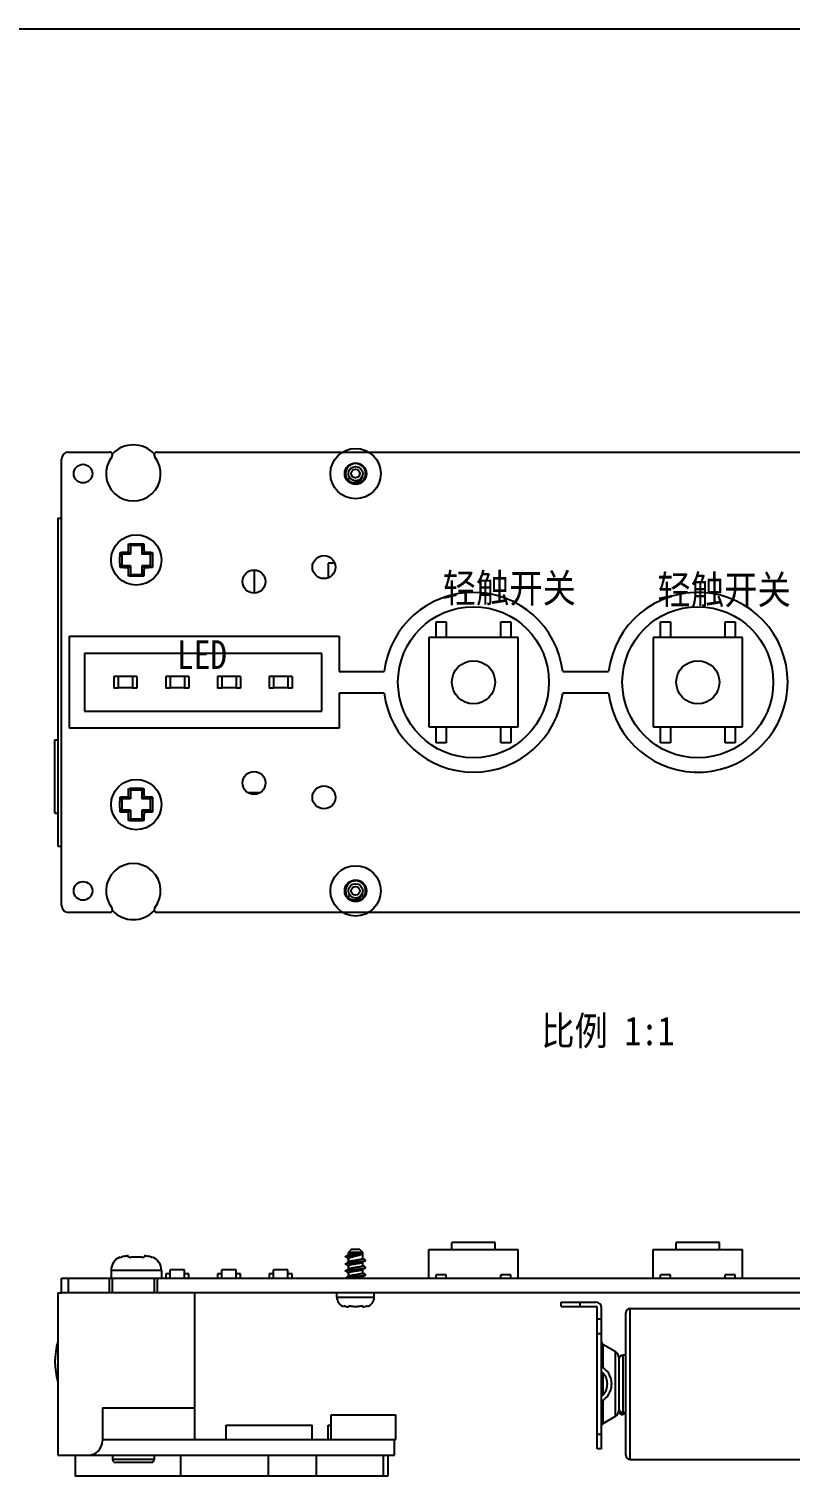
# Model space of a CAD drawing. Extents: x 0 to 297, y 0 to 210.
# Drawn here: x 75.1 to 128, y 109.4 to 210 of the extents above; entities that cross this region are included whole.
import ezdxf

# ---------------------------------------------------------------- set-up
doc = ezdxf.new("R2010")
doc.units = 0
doc.header["$LTSCALE"] = 16.335
doc.linetypes.add('HIDDEN', pattern=[0.2, 0.1, -0.1])
doc.layers.get('0').update_dxf_attribs({"linetype": 'CONTINUOUS'})
for name, color, linetype in [('02___PRT_ALL_AXES', 7, 'CONTINUOUS'), ('06___PRT_ALL_SURFS', 7, 'CONTINUOUS'), ('COOL', 153, 'HIDDEN')]:
    doc.layers.add(name, color=color, linetype=linetype)
doc.styles.get("Standard").update_dxf_attribs({"font": 'txt', "width": 0.85})

msp = doc.modelspace()

# ---------------------------------------------------------------- linework, layer by layer
at = {"color": 7, "linetype": 'CONTINUOUS'}
for p, q in [((0, 210), (297, 210)), ((77.37, 149.09), (77.37, 180.09)), ((77.87, 180.59), (80.72, 180.59)), ((84.02, 180.59), (154.22, 180.59)), ((97.42, 178.8), (97.26, 178.68)), ((82.05, 174.21), (82.17, 174.09)), ((82.17, 174.09), (82.17, 173.49)), ((82.97, 174.09), (82.17, 174.09)), ((83.1, 174.21), (82.97, 174.09)), ((82.97, 174.09), (82.97, 173.49)), ((81.45, 173.61), (81.57, 173.49)), ((81.57, 173.49), (81.57, 172.69)), ((82.17, 173.49), (81.57, 173.49)), ((82.17, 173.49), (82.03, 173.63)), ((82.97, 173.49), (83.11, 173.63)), ((83.57, 173.49), (82.97, 173.49)), ((83.7, 173.61), (83.57, 173.49)), ((83.57, 172.69), (83.57, 173.49)), ((81.45, 172.57), (81.57, 172.69)), ((82.17, 172.69), (81.57, 172.69)), ((82.17, 172.69), (82.03, 172.55)), ((82.05, 171.97), (82.17, 172.09)), ((82.17, 172.69), (82.17, 172.09)), ((82.17, 172.09), (82.97, 172.09)), ((82.97, 172.69), (82.97, 172.09)), ((82.97, 172.69), (83.11, 172.55)), ((83.57, 172.69), (82.97, 172.69)), ((83.1, 171.97), (82.97, 172.09)), ((83.7, 172.57), (83.57, 172.69)), ((103.42, 167.69), (103.42, 168.79)), ((103.42, 168.79), (104.12, 168.79)), ((104.12, 168.79), (104.12, 167.69)), ((107.92, 167.69), (107.92, 168.79)), ((107.92, 168.79), (108.62, 168.79)), ((108.62, 168.79), (108.62, 167.69)), ((119.02, 168.79), (119.72, 168.79)), ((119.02, 167.69), (119.02, 168.79)), ((119.72, 168.79), (119.72, 167.69)), ((123.52, 168.79), (124.22, 168.79)), ((123.52, 167.69), (123.52, 168.79)), ((124.22, 168.79), (124.22, 167.69)), ((102.92, 167.69), (102.92, 161.49)), ((109.12, 167.69), (102.92, 167.69)), ((109.12, 161.49), (109.12, 167.69)), ((124.72, 167.69), (118.52, 167.69)), ((118.52, 167.69), (118.52, 161.49)), ((124.72, 161.49), (124.72, 167.69)), ((81.02, 164.99), (81.02, 164.19)), ((81.32, 164.99), (81.02, 164.99)), ((81.32, 164.99), (81.32, 164.19)), ((82.32, 164.98), (81.32, 164.98)), ((82.32, 164.99), (82.32, 164.19)), ((82.62, 164.99), (82.32, 164.99)), ((82.62, 164.99), (82.62, 164.19)), ((84.62, 164.99), (84.62, 164.19)), ((84.92, 164.99), (84.62, 164.99)), ((84.92, 164.99), (84.92, 164.19)), ((85.92, 164.98), (84.92, 164.98)), ((85.92, 164.99), (85.92, 164.19)), ((86.22, 164.99), (85.92, 164.99)), ((86.22, 164.99), (86.22, 164.19)), ((88.22, 164.99), (88.22, 164.19)), ((88.52, 164.99), (88.22, 164.99)), ((88.52, 164.99), (88.52, 164.19)), ((89.52, 164.98), (88.52, 164.98)), ((89.52, 164.99), (89.52, 164.19)), ((89.82, 164.99), (89.52, 164.99)), ((89.82, 164.99), (89.82, 164.19)), ((91.82, 164.99), (91.82, 164.19)), ((92.12, 164.99), (91.82, 164.99)), ((92.12, 164.99), (92.12, 164.19)), ((93.12, 164.98), (92.12, 164.98)), ((93.12, 164.99), (93.12, 164.19)), ((93.42, 164.99), (93.12, 164.99)), ((93.42, 164.99), (93.42, 164.19)), ((81.32, 164.19), (81.02, 164.19)), ((82.32, 164.2), (81.32, 164.2)), ((82.62, 164.19), (82.32, 164.19)), ((84.92, 164.19), (84.62, 164.19)), ((85.92, 164.2), (84.92, 164.2)), ((86.22, 164.19), (85.92, 164.19)), ((88.52, 164.19), (88.22, 164.19)), ((89.52, 164.2), (88.52, 164.2)), ((89.82, 164.19), (89.52, 164.19)), ((92.12, 164.19), (91.82, 164.19)), ((93.12, 164.2), (92.12, 164.2)), ((93.42, 164.19), (93.12, 164.19)), ((102.92, 161.49), (109.12, 161.49)), ((103.42, 160.39), (103.42, 161.49)), ((104.12, 161.49), (104.12, 160.39)), ((107.92, 160.39), (107.92, 161.49)), ((108.62, 161.49), (108.62, 160.39)), ((118.52, 161.49), (124.72, 161.49)), ((119.02, 160.39), (119.02, 161.49)), ((119.72, 161.49), (119.72, 160.39)), ((123.52, 160.39), (123.52, 161.49)), ((124.22, 161.49), (124.22, 160.39)), ((76.92, 160.59), (77.12, 160.59)), ((104.12, 160.39), (103.42, 160.39)), ((108.62, 160.39), (107.92, 160.39)), ((119.72, 160.39), (119.02, 160.39)), ((124.22, 160.39), (123.52, 160.39)), ((82.05, 157.21), (82.17, 157.09)), ((82.17, 157.09), (82.17, 156.49)), ((82.97, 157.09), (82.17, 157.09)), ((83.1, 157.21), (82.97, 157.09)), ((82.97, 157.09), (82.97, 156.49)), ((81.45, 156.61), (81.57, 156.49)), ((81.57, 156.49), (81.57, 155.69)), ((82.17, 156.49), (81.57, 156.49)), ((82.17, 156.49), (82.03, 156.63)), ((82.97, 156.49), (83.11, 156.63)), ((83.57, 156.49), (82.97, 156.49)), ((83.7, 156.61), (83.57, 156.49)), ((83.57, 155.69), (83.57, 156.49)), ((76.92, 155.49), (77.12, 155.49)), ((81.45, 155.57), (81.57, 155.69)), ((82.17, 155.69), (81.57, 155.69)), ((82.17, 155.69), (82.03, 155.55)), ((82.05, 154.97), (82.17, 155.09)), ((82.17, 155.69), (82.17, 155.09)), ((82.17, 155.09), (82.97, 155.09)), ((82.97, 155.69), (82.97, 155.09)), ((82.97, 155.69), (83.11, 155.55)), ((83.57, 155.69), (82.97, 155.69)), ((83.1, 154.97), (82.97, 155.09)), ((83.7, 155.57), (83.57, 155.69)), ((97.42, 149.8), (97.26, 149.68)), ((80.72, 148.59), (77.87, 148.59)), ((154.22, 148.59), (84.02, 148.59)), ((97.23, 124.73), (97.18, 124.7)), ((97.28, 124.76), (97.23, 124.73)), ((97.42, 124.83), (97.26, 124.71)), ((97.34, 124.8), (97.28, 124.76)), ((97.52, 125.16), (97.32, 124.96)), ((97.32, 124.96), (97.32, 124.79)), ((98.32, 124.96), (97.32, 124.96)), ((98.12, 125.16), (97.52, 125.16)), ((98.12, 125.16), (98.32, 124.96)), ((98.28, 124.87), (98.3, 124.88)), ((102.92, 123.16), (102.92, 125.16)), ((102.92, 125.16), (109.12, 125.16)), ((104.52, 125.16), (104.52, 125.66)), ((107.52, 125.66), (104.52, 125.66)), ((107.52, 125.16), (107.52, 125.66)), ((109.12, 123.16), (109.12, 125.16)), ((118.52, 123.16), (118.52, 125.16)), ((118.52, 125.16), (124.72, 125.16)), ((120.12, 125.16), (120.12, 125.66)), ((123.12, 125.66), (120.12, 125.66)), ((123.12, 125.16), (123.12, 125.66)), ((124.72, 123.16), (124.72, 125.16)), ((81.45, 124.59), (81.44, 124.64)), ((82.05, 124.59), (82.03, 124.71)), ((83.11, 124.71), (83.1, 124.59)), ((83.7, 124.64), (83.7, 124.59)), ((84.92, 123.16), (84.92, 123.76)), ((85.92, 123.76), (84.92, 123.76)), ((85.92, 123.16), (85.92, 123.76)), ((88.52, 123.16), (88.52, 123.76)), ((89.52, 123.76), (88.52, 123.76)), ((89.52, 123.16), (89.52, 123.76)), ((92.12, 123.16), (92.12, 123.76)), ((93.12, 123.76), (92.12, 123.76)), ((93.12, 123.16), (93.12, 123.76)), ((97.18, 124.7), (97.14, 124.68)), ((97.14, 124.65), (97.21, 124.6)), ((97.18, 124.2), (97.14, 124.18)), ((97.14, 124.15), (97.21, 124.1)), ((97.23, 124.23), (97.18, 124.2)), ((97.23, 123.73), (97.18, 123.7)), ((97.21, 124.6), (97.26, 124.57)), ((97.21, 124.1), (97.26, 124.07)), ((97.28, 124.26), (97.23, 124.23)), ((97.28, 123.76), (97.23, 123.73)), ((97.26, 124.71), (97.42, 124.6)), ((97.26, 124.57), (97.32, 124.54)), ((97.26, 124.07), (97.32, 124.04)), ((97.34, 124.3), (97.28, 124.26)), ((97.34, 123.8), (97.28, 123.76)), ((97.32, 124.55), (97.32, 124.29)), ((97.32, 124.54), (97.32, 124.53)), ((97.32, 124.05), (97.32, 123.79)), ((97.32, 124.04), (97.32, 124.03)), ((98.3, 124.27), (98.36, 124.31)), ((98.3, 123.77), (98.36, 123.81)), ((98.33, 124.53), (98.32, 124.54)), ((98.33, 124.03), (98.32, 124.04)), ((98.39, 124.5), (98.33, 124.53)), ((98.39, 124), (98.33, 124.03)), ((98.36, 124.31), (98.41, 124.34)), ((98.36, 123.81), (98.41, 123.84)), ((98.44, 124.47), (98.39, 124.5)), ((98.44, 123.97), (98.39, 124)), ((98.41, 124.34), (98.46, 124.37)), ((98.41, 123.84), (98.46, 123.87)), ((98.51, 124.43), (98.44, 124.47)), ((98.51, 123.93), (98.44, 123.97)), ((98.46, 124.37), (98.51, 124.4)), ((98.46, 123.87), (98.51, 123.9)), ((77.37, 122.16), (77.37, 123.16)), ((77.37, 123.16), (80.92, 123.16)), ((77.87, 122.16), (77.87, 123.16)), ((80.72, 122.16), (80.72, 123.16)), ((80.82, 123.71), (80.82, 123.16)), ((84.32, 123.71), (80.82, 123.71)), ((80.92, 122.16), (80.92, 123.16)), ((80.92, 123.16), (83.82, 123.16)), ((83.82, 123.16), (83.82, 122.16)), ((83.82, 123.16), (96.79, 123.16)), ((84.02, 123.16), (84.02, 122.16)), ((84.32, 123.71), (84.32, 123.16)), ((84.62, 123.46), (84.62, 123.16)), ((84.92, 123.46), (84.62, 123.46)), ((86.22, 123.46), (85.92, 123.46)), ((86.22, 123.16), (86.22, 123.46)), ((88.22, 123.46), (88.22, 123.16)), ((88.52, 123.46), (88.22, 123.46)), ((89.82, 123.46), (89.52, 123.46)), ((89.82, 123.16), (89.82, 123.46)), ((91.82, 123.46), (91.82, 123.16)), ((92.12, 123.46), (91.82, 123.46)), ((93.42, 123.46), (93.12, 123.46)), ((93.42, 123.16), (93.42, 123.46)), ((97.18, 123.7), (97.14, 123.68)), ((97.14, 123.65), (97.21, 123.6)), ((97.18, 123.2), (97.14, 123.18)), ((97.23, 123.23), (97.18, 123.2)), ((97.21, 123.6), (97.26, 123.57)), ((97.28, 123.26), (97.23, 123.23)), ((97.26, 123.57), (97.32, 123.54)), ((97.34, 123.3), (97.28, 123.26)), ((97.32, 123.55), (97.32, 123.29)), ((97.32, 123.54), (97.32, 123.53)), ((98.3, 123.27), (98.36, 123.31)), ((98.33, 123.53), (98.32, 123.54)), ((98.39, 123.5), (98.33, 123.53)), ((98.36, 123.31), (98.41, 123.34)), ((98.44, 123.47), (98.39, 123.5)), ((98.41, 123.34), (98.46, 123.37)), ((98.51, 123.43), (98.44, 123.47)), ((98.46, 123.37), (98.51, 123.4)), ((98.85, 123.16), (128.79, 123.16)), ((103.42, 123.16), (103.42, 123.41)), ((104.12, 123.41), (103.42, 123.41)), ((104.12, 123.16), (104.12, 123.41)), ((107.92, 123.16), (107.92, 123.41)), ((108.62, 123.41), (107.92, 123.41)), ((108.62, 123.16), (108.62, 123.41)), ((119.02, 123.16), (119.02, 123.41)), ((119.72, 123.41), (119.02, 123.41)), ((119.72, 123.16), (119.72, 123.41)), ((124.22, 123.41), (123.52, 123.41)), ((123.52, 123.16), (123.52, 123.41)), ((124.22, 123.16), (124.22, 123.41)), ((80.92, 122.16), (77.37, 122.16)), ((154.42, 122.16), (83.86, 122.16)), ((86.62, 122.16), (86.62, 111.96)), ((96.52, 121.86), (99.12, 121.86)), ((96.99, 121.21), (97, 121.26)), ((97.33, 121.17), (97.35, 121.26)), ((98.3, 121.26), (98.31, 121.17)), ((98.65, 121.26), (98.66, 121.21)), ((112.12, 121.21), (112.12, 121.51)), ((112.12, 121.21), (114.52, 121.21)), ((113.42, 121.51), (113.42, 121.21)), ((113.42, 121.51), (114.52, 121.51)), ((114.62, 111.31), (114.62, 121.11)), ((114.92, 111.31), (114.92, 121.11)), ((116.62, 110.86), (116.62, 120.76)), ((116.92, 110.56), (116.92, 121.06)), ((114.92, 120.31), (114.62, 120.31)), ((114.92, 119.31), (114.62, 119.31)), ((115.02, 118.57), (115.02, 116.96)), ((115.87, 118.08), (115.02, 118.57)), ((115.87, 118.08), (115.87, 113.55)), ((116.42, 113.81), (116.42, 117.81)), ((116.12, 117.65), (116.12, 113.98)), ((115.02, 116.57), (115.02, 115.05)), ((115.32, 115.86), (115.32, 115.77)), ((115.62, 115.86), (115.62, 115.77)), ((115.02, 114.67), (115.02, 113.05)), ((80.22, 114.16), (80.22, 111.86)), ((80.22, 114.16), (86.62, 114.16)), ((96.12, 111.96), (96.12, 113.66)), ((116.12, 113.95), (116.12, 113.94)), ((88.82, 111.96), (88.82, 112.96)), ((94.81, 111.96), (94.81, 112.96)), ((95.92, 111.96), (95.92, 112.96)), ((115.87, 113.55), (115.02, 113.05)), ((80.22, 111.96), (100.62, 111.96)), ((100.52, 110.86), (100.52, 111.96)), ((114.92, 112.31), (114.62, 112.31)), ((77.12, 110.86), (100.52, 110.86)), ((78.33, 110.86), (78.33, 109.41)), ((80.92, 110.86), (80.92, 110.56)), ((83.82, 110.86), (83.82, 110.56)), ((85.65, 110.86), (85.65, 109.41)), ((91.74, 110.86), (91.74, 109.41)), ((95.08, 110.86), (95.08, 109.41)), ((99.74, 110.86), (99.74, 109.41)), ((100.06, 110.86), (100.06, 109.41)), ((114.92, 111.31), (114.62, 111.31)), ((83.82, 110.56), (80.92, 110.56)), ((83.62, 110.36), (81.12, 110.36))]:
    msp.add_line(p, q, dxfattribs=at)
at = {"color": 5, "linetype": 'CONTINUOUS'}
for p, q in [((77.92, 161.39), (77.92, 167.79)), ((77.92, 167.79), (96.67, 167.79)), ((96.67, 167.79), (96.67, 165.34)), ((78.97, 166.59), (78.97, 162.59)), ((95.47, 166.59), (78.97, 166.59)), ((95.47, 162.59), (95.47, 166.59)), ((96.67, 165.34), (99.82, 165.34)), ((112.23, 165.34), (115.42, 165.34)), ((96.67, 163.84), (96.67, 161.39)), ((99.82, 163.84), (96.67, 163.84)), ((115.42, 163.84), (112.23, 163.84)), ((78.97, 162.59), (95.47, 162.59)), ((96.67, 161.39), (77.92, 161.39)), ((96.79, 123.16), (98.85, 123.16)), ((83.86, 122.16), (80.92, 122.16))]:
    msp.add_line(p, q, dxfattribs=at)
at = {"color": 7, "linetype": 'CONTINUOUS'}
for points in [[(116.12, 113.94), (116.13, 113.93), (116.13, 113.91), (116.13, 113.9), (116.14, 113.89), (116.14, 113.87), (116.15, 113.86), (116.15, 113.85), (116.16, 113.83), (116.17, 113.82), (116.17, 113.81), (116.18, 113.79), (116.2, 113.78), (116.21, 113.76), (116.22, 113.75), (116.24, 113.73), (116.26, 113.72), (116.29, 113.71), (116.31, 113.7), (116.34, 113.7), (116.36, 113.7)], [(116.36, 113.7), (116.39, 113.7), (116.41, 113.7), (116.44, 113.71), (116.46, 113.72), (116.48, 113.73), (116.5, 113.75), (116.51, 113.76), (116.53, 113.78), (116.54, 113.79), (116.55, 113.81)]]:
    msp.add_lwpolyline(points, dxfattribs=at)
at = {"color": 5, "linetype": 'CONTINUOUS'}
for centre, radius in [((97.82, 179.09), 1.75), ((106.02, 164.59), 5.25), ((121.62, 164.59), 5.25), ((97.82, 150.09), 1.75)]:
    msp.add_circle(centre, radius, dxfattribs=at)
at = {"color": 7, "linetype": 'CONTINUOUS'}
for centre, radius in [((78.87, 179.09), 0.65), ((97.82, 179.09), 0.75), ((97.82, 179.09), 0.5), ((97.82, 179.09), 0.3), ((82.57, 173.09), 1.75), ((95.62, 172.59), 0.8), ((90.76, 171.59), 0.8), ((106.02, 164.59), 1.5), ((121.62, 164.59), 1.5), ((90.76, 157.59), 0.8), ((82.57, 156.09), 1.75), ((95.62, 156.59), 0.8), ((78.87, 150.09), 0.65), ((97.82, 150.09), 0.75), ((97.82, 150.09), 0.5), ((97.82, 150.09), 0.3)]:
    msp.add_circle(centre, radius, dxfattribs=at)
at = {"color": 5, "linetype": 'CONTINUOUS'}
for centre, radius, start, end in [((82.37, 179.09), 2, 43.0662, 136.9338), ((106.02, 164.59), 6.25, 6.8921, 173.1079), ((121.62, 164.59), 6.25, 186.8921, 173.1079), ((106.02, 164.59), 6.25, 186.8921, 353.1079), ((82.37, 150.09), 2, 223.0662, 316.9338)]:
    msp.add_arc(centre, radius, start, end, dxfattribs=at)
at = {"color": 7, "linetype": 'CONTINUOUS'}
for centre, radius, start, end in [((77.87, 180.09), 0.5, 90, 180), ((82.37, 179.09), 1.9, 141.7534, 38.2466), ((80.72, 180.39), 0.2, 321.7534, 90), ((84.02, 180.39), 0.2, 90, 218.2466), ((97.82, 179.09), 0.7, 118.0001, 215.9998), ((97.82, 179.09), 0.701, 114.5026, 117.9974), ((97.82, 179.09), 0.701, 114.0029, 114.5022), ((97.82, 179.09), 0.7, 295.9999, 114.0003), ((97.82, 179.09), 0.7, 216.1018, 292), ((97.82, 179.09), 0.7, 292.5015, 296.0029), ((97.82, 179.09), 0.698, 291.999, 292.5), ((82.37, 150.09), 1.9, 321.7534, 218.2466), ((97.82, 150.09), 0.7, 118.0001, 215.9998), ((97.82, 150.09), 0.701, 114.5026, 117.9974), ((97.82, 150.09), 0.701, 114.0029, 114.5022), ((97.82, 150.09), 0.7, 295.9999, 114.0003), ((77.87, 149.09), 0.5, 180, 270), ((80.72, 148.79), 0.2, 270, 38.2466), ((84.02, 148.79), 0.2, 141.7534, 270), ((97.82, 150.09), 0.7, 216.1018, 292), ((97.82, 150.09), 0.7, 292.5015, 296.0029), ((97.82, 150.09), 0.698, 291.999, 292.5), ((81.82, 123.71), 1, 112.3343, 180), ((82.05, 122.94), 1.78, 90.5384, 93.633), ((83.1, 122.94), 1.78, 86.3668, 89.4614), ((83.32, 123.71), 1, 0, 67.6657), ((96.23, 133.65), 10.6, 279.3304, 279.4943), ((97.22, 121.86), 0.7, 180, 250.3704), ((98.42, 121.86), 0.7, 289.6296, 360), ((97.44, 122.35), 1.19, 261.8759, 264.6836), ((98.2, 122.35), 1.19, 275.3163, 278.1241), ((114.52, 121.11), 0.4, 0, 90), ((114.52, 121.11), 0.1, 0, 90), ((116.92, 120.76), 0.3, 90, 180), ((81.92, 117.36), 5, 163.7926, 196.2074), ((115.12, 118.75), 0.2, 185.9992, 240), ((115.62, 117.65), 0.5, 0, 60), ((116.42, 117.51), 0.3, 90, 180), ((114.32, 115.86), 1.3, 0, 62.5136), ((114.32, 115.86), 1, 0, 53.1301), ((114.32, 115.77), 1.3, 297.4864, 360), ((114.32, 115.77), 1, 306.8699, 360), ((115.62, 113.98), 0.5, 300, 360), ((116.42, 114.11), 0.3, 180, 270), ((115.12, 112.88), 0.2, 120, 172.2214), ((79.22, 111.86), 1, 270, 360), ((116.92, 110.86), 0.3, 180, 270), ((81.12, 110.56), 0.2, 180, 270), ((83.62, 110.56), 0.2, 270, 360)]:
    msp.add_arc(centre, radius, start, end, dxfattribs=at)
for points, knots in [([(97.26, 178.68), (97.3, 178.64), (97.39, 178.56), (97.53, 178.5), (97.64, 178.47), (97.73, 178.46), (97.82, 178.47), (97.91, 178.49), (97.99, 178.52), (98.07, 178.56), (98.14, 178.61), (98.2, 178.68), (98.25, 178.75), (98.29, 178.83), (98.31, 178.92), (98.32, 178.98), (98.32, 179.01)], [0, 0, 0, 0, 0.125099, 0.250111, 0.312736, 0.375342, 0.437929, 0.500495, 0.563037, 0.625555, 0.688046, 0.750508, 0.812937, 0.875332, 0.937687, 1, 1, 1, 1]), ([(82.03, 173.63), (82.03, 173.73), (82.03, 173.92), (82.04, 174.12), (82.05, 174.21)], [0, 0, 0, 0, 0.512553, 1, 1, 1, 1]), ([(82.05, 174.21), (82.14, 174.22), (82.31, 174.22), (82.49, 174.22), (82.57, 174.22)], [0, 0, 0, 0, 0.497282, 1, 1, 1, 1]), ([(82.57, 174.22), (82.66, 174.22), (82.83, 174.22), (83.01, 174.22), (83.1, 174.21)], [0, 0, 0, 0, 0.502729, 1, 1, 1, 1]), ([(83.1, 174.21), (83.1, 174.12), (83.11, 173.92), (83.11, 173.73), (83.11, 173.63)], [0, 0, 0, 0, 0.487449, 1, 1, 1, 1]), ([(81.45, 172.57), (81.45, 172.65), (81.44, 172.83), (81.44, 173.09), (81.44, 173.35), (81.45, 173.53), (81.45, 173.61)], [0, 0, 0, 0, 0.248647, 0.5, 0.751353, 1, 1, 1, 1]), ([(81.45, 173.61), (81.54, 173.62), (81.74, 173.63), (81.93, 173.63), (82.03, 173.63)], [0, 0, 0, 0, 0.487411, 1, 1, 1, 1]), ([(83.11, 173.63), (83.21, 173.63), (83.41, 173.63), (83.6, 173.62), (83.7, 173.61)], [0, 0, 0, 0, 0.512593, 1, 1, 1, 1]), ([(83.7, 173.61), (83.7, 173.53), (83.7, 173.35), (83.7, 173.09), (83.7, 172.83), (83.7, 172.65), (83.7, 172.57)], [0, 0, 0, 0, 0.248647, 0.5, 0.751353, 1, 1, 1, 1]), ([(82.03, 172.55), (81.93, 172.55), (81.74, 172.55), (81.54, 172.56), (81.45, 172.57)], [0, 0, 0, 0, 0.512593, 1, 1, 1, 1]), ([(82.05, 171.97), (82.04, 172.06), (82.03, 172.26), (82.03, 172.45), (82.03, 172.55)], [0, 0, 0, 0, 0.487449, 1, 1, 1, 1]), ([(83.11, 172.55), (83.11, 172.45), (83.11, 172.26), (83.1, 172.06), (83.1, 171.97)], [0, 0, 0, 0, 0.512553, 1, 1, 1, 1]), ([(83.7, 172.57), (83.6, 172.56), (83.41, 172.55), (83.21, 172.55), (83.11, 172.55)], [0, 0, 0, 0, 0.487411, 1, 1, 1, 1]), ([(82.57, 171.96), (82.49, 171.96), (82.31, 171.96), (82.14, 171.96), (82.05, 171.97)], [0, 0, 0, 0, 0.502729, 1, 1, 1, 1]), ([(83.1, 171.97), (83.01, 171.96), (82.83, 171.96), (82.66, 171.96), (82.57, 171.96)], [0, 0, 0, 0, 0.497282, 1, 1, 1, 1]), ([(82.03, 156.63), (82.03, 156.73), (82.03, 156.92), (82.04, 157.12), (82.05, 157.21)], [0, 0, 0, 0, 0.512553, 1, 1, 1, 1]), ([(82.05, 157.21), (82.14, 157.22), (82.31, 157.22), (82.49, 157.22), (82.57, 157.22)], [0, 0, 0, 0, 0.497282, 1, 1, 1, 1]), ([(82.57, 157.22), (82.66, 157.22), (82.83, 157.22), (83.01, 157.22), (83.1, 157.21)], [0, 0, 0, 0, 0.502729, 1, 1, 1, 1]), ([(83.1, 157.21), (83.1, 157.12), (83.11, 156.92), (83.11, 156.73), (83.11, 156.63)], [0, 0, 0, 0, 0.487449, 1, 1, 1, 1]), ([(81.45, 155.57), (81.45, 155.65), (81.44, 155.83), (81.44, 156.09), (81.44, 156.35), (81.45, 156.53), (81.45, 156.61)], [0, 0, 0, 0, 0.248647, 0.5, 0.751353, 1, 1, 1, 1]), ([(81.45, 156.61), (81.54, 156.62), (81.74, 156.63), (81.93, 156.63), (82.03, 156.63)], [0, 0, 0, 0, 0.487411, 1, 1, 1, 1]), ([(83.11, 156.63), (83.21, 156.63), (83.41, 156.63), (83.6, 156.62), (83.7, 156.61)], [0, 0, 0, 0, 0.512593, 1, 1, 1, 1]), ([(83.7, 156.61), (83.7, 156.53), (83.7, 156.35), (83.7, 156.09), (83.7, 155.83), (83.7, 155.65), (83.7, 155.57)], [0, 0, 0, 0, 0.248647, 0.5, 0.751353, 1, 1, 1, 1]), ([(82.03, 155.55), (81.93, 155.55), (81.74, 155.55), (81.54, 155.56), (81.45, 155.57)], [0, 0, 0, 0, 0.512593, 1, 1, 1, 1]), ([(82.05, 154.97), (82.04, 155.06), (82.03, 155.26), (82.03, 155.45), (82.03, 155.55)], [0, 0, 0, 0, 0.487449, 1, 1, 1, 1]), ([(82.57, 154.96), (82.49, 154.96), (82.31, 154.96), (82.14, 154.96), (82.05, 154.97)], [0, 0, 0, 0, 0.502729, 1, 1, 1, 1]), ([(83.1, 154.97), (83.01, 154.96), (82.83, 154.96), (82.66, 154.96), (82.57, 154.96)], [0, 0, 0, 0, 0.497282, 1, 1, 1, 1]), ([(83.11, 155.55), (83.11, 155.45), (83.11, 155.26), (83.1, 155.06), (83.1, 154.97)], [0, 0, 0, 0, 0.512553, 1, 1, 1, 1]), ([(83.7, 155.57), (83.6, 155.56), (83.41, 155.55), (83.21, 155.55), (83.11, 155.55)], [0, 0, 0, 0, 0.487411, 1, 1, 1, 1]), ([(97.26, 149.68), (97.3, 149.64), (97.39, 149.56), (97.53, 149.5), (97.64, 149.47), (97.73, 149.46), (97.82, 149.47), (97.91, 149.49), (97.99, 149.52), (98.07, 149.56), (98.14, 149.61), (98.2, 149.68), (98.25, 149.75), (98.29, 149.83), (98.31, 149.92), (98.32, 149.98), (98.32, 150.01)], [0, 0, 0, 0, 0.125099, 0.250111, 0.312736, 0.375342, 0.437929, 0.500495, 0.563037, 0.625555, 0.688046, 0.750508, 0.812937, 0.875332, 0.937687, 1, 1, 1, 1]), ([(97.26, 124.71), (97.3, 124.72), (97.39, 124.73), (97.53, 124.75), (97.68, 124.77), (97.84, 124.79), (97.97, 124.81), (98.07, 124.82), (98.13, 124.83), (98.19, 124.84), (98.24, 124.85), (98.27, 124.86), (98.29, 124.87), (98.3, 124.88), (98.3, 124.88)], [0, 0, 0, 0, 0.118107, 0.256251, 0.406851, 0.56073, 0.707548, 0.774903, 0.836403, 0.890744, 0.936728, 0.973348, 0.987934, 1, 1, 1, 1]), ([(97.42, 124.83), (97.4, 124.82), (97.38, 124.82), (97.36, 124.81), (97.35, 124.8), (97.34, 124.8)], [0, 0, 0, 0, 0.581813, 0.811654, 1, 1, 1, 1]), ([(98.32, 124.9), (98.31, 124.9), (98.31, 124.9), (98.29, 124.89), (98.27, 124.89), (98.23, 124.88), (98.18, 124.88), (98.13, 124.88), (98.07, 124.87), (98.01, 124.87), (97.91, 124.86), (97.79, 124.85), (97.65, 124.84), (97.53, 124.84), (97.45, 124.83), (97.42, 124.83)], [0, 0, 0, 0, 0.008679, 0.020162, 0.051396, 0.093169, 0.144639, 0.204729, 0.27217, 0.345531, 0.423248, 0.585057, 0.743863, 0.886194, 1, 1, 1, 1]), ([(97.42, 124.6), (97.43, 124.6), (97.46, 124.61), (97.53, 124.64), (97.62, 124.66), (97.75, 124.7), (97.87, 124.73), (98, 124.76), (98.1, 124.79), (98.17, 124.81), (98.21, 124.83), (98.25, 124.85), (98.27, 124.86), (98.28, 124.87)], [0, 0, 0, 0, 0.049851, 0.10614, 0.234708, 0.378014, 0.527025, 0.672249, 0.80449, 0.863161, 0.915708, 0.961465, 1, 1, 1, 1]), ([(98.3, 124.88), (98.3, 124.88), (98.31, 124.88), (98.31, 124.89), (98.31, 124.89), (98.32, 124.89), (98.32, 124.9), (98.32, 124.9)], [0, 0, 0, 0, 0.318762, 0.522053, 0.698685, 0.854898, 1, 1, 1, 1]), ([(82.03, 124.71), (81.98, 124.71), (81.88, 124.71), (81.73, 124.69), (81.59, 124.65), (81.5, 124.61), (81.45, 124.59)], [0, 0, 0, 0, 0.250136, 0.500233, 0.750218, 1, 1, 1, 1]), ([(82.57, 124.64), (82.49, 124.64), (82.31, 124.63), (82.14, 124.61), (82.05, 124.59)], [0, 0, 0, 0, 0.500109, 1, 1, 1, 1]), ([(83.1, 124.59), (83.01, 124.61), (82.84, 124.63), (82.66, 124.64), (82.57, 124.64)], [0, 0, 0, 0, 0.499902, 1, 1, 1, 1]), ([(83.7, 124.59), (83.65, 124.61), (83.56, 124.65), (83.41, 124.69), (83.26, 124.71), (83.16, 124.71), (83.11, 124.71)], [0, 0, 0, 0, 0.249784, 0.499771, 0.749867, 1, 1, 1, 1]), ([(97.14, 124.65), (97.13, 124.65), (97.13, 124.65), (97.13, 124.65), (97.12, 124.66), (97.12, 124.66), (97.12, 124.67), (97.13, 124.67), (97.13, 124.67), (97.13, 124.68), (97.14, 124.68)], [0, 0, 0, 0, 0.164096, 0.297824, 0.406448, 0.499989, 0.593527, 0.702169, 0.835919, 1, 1, 1, 1]), ([(97.14, 124.15), (97.13, 124.15), (97.13, 124.15), (97.13, 124.15), (97.12, 124.16), (97.12, 124.16), (97.12, 124.17), (97.13, 124.17), (97.13, 124.17), (97.13, 124.18), (97.14, 124.18)], [0, 0, 0, 0, 0.164063, 0.297796, 0.406456, 0.499998, 0.593549, 0.702179, 0.835887, 1, 1, 1, 1]), ([(97.14, 124.68), (97.14, 124.68), (97.16, 124.69), (97.18, 124.69), (97.22, 124.7), (97.24, 124.71), (97.26, 124.71)], [0, 0, 0, 0, 0.16361, 0.385497, 0.665211, 1, 1, 1, 1]), ([(97.14, 124.18), (97.14, 124.18), (97.15, 124.18), (97.17, 124.19), (97.19, 124.2), (97.24, 124.21), (97.3, 124.22), (97.38, 124.23), (97.48, 124.25), (97.59, 124.26), (97.7, 124.27), (97.82, 124.29), (97.94, 124.3), (98.06, 124.31), (98.16, 124.33), (98.26, 124.34), (98.35, 124.35), (98.41, 124.36), (98.45, 124.37), (98.47, 124.38), (98.49, 124.39), (98.51, 124.39), (98.51, 124.4)], [0, 0, 0, 0, 0.011279, 0.025854, 0.043731, 0.064839, 0.116231, 0.178691, 0.250465, 0.329493, 0.413486, 0.5, 0.586514, 0.670507, 0.749535, 0.821309, 0.883768, 0.93516, 0.95627, 0.974145, 0.988721, 1, 1, 1, 1]), ([(97.14, 123.68), (97.14, 123.68), (97.15, 123.68), (97.17, 123.69), (97.19, 123.7), (97.22, 123.7), (97.26, 123.71), (97.31, 123.72), (97.4, 123.74), (97.54, 123.75), (97.71, 123.77), (97.88, 123.79), (98.05, 123.81), (98.19, 123.83), (98.29, 123.84), (98.35, 123.85), (98.4, 123.86), (98.45, 123.87), (98.48, 123.88), (98.5, 123.89), (98.51, 123.89), (98.51, 123.9)], [0, 0, 0, 0, 0.011281, 0.025854, 0.043733, 0.064839, 0.08906, 0.116235, 0.178695, 0.289213, 0.413487, 0.543416, 0.670506, 0.786462, 0.837869, 0.883767, 0.923433, 0.956267, 0.981842, 0.991843, 1, 1, 1, 1]), ([(97.32, 124.55), (97.32, 124.55), (97.32, 124.55), (97.33, 124.56), (97.34, 124.57), (97.35, 124.57), (97.36, 124.58), (97.38, 124.58), (97.4, 124.59), (97.41, 124.59), (97.42, 124.6)], [0, 0, 0, 0, 0.057535, 0.127003, 0.215398, 0.325836, 0.459544, 0.616771, 0.797222, 1, 1, 1, 1]), ([(97.32, 124.05), (97.32, 124.05), (97.32, 124.05), (97.33, 124.06), (97.33, 124.06), (97.34, 124.07), (97.36, 124.07), (97.37, 124.08), (97.39, 124.09), (97.42, 124.1), (97.46, 124.11), (97.51, 124.12), (97.59, 124.13), (97.67, 124.15), (97.79, 124.16), (97.9, 124.18), (98.02, 124.2), (98.1, 124.22), (98.16, 124.23), (98.22, 124.24), (98.25, 124.25), (98.27, 124.26), (98.29, 124.27), (98.3, 124.27), (98.3, 124.27)], [0, 0, 0, 0, 0.007289, 0.011581, 0.016502, 0.028567, 0.043892, 0.062587, 0.084626, 0.109908, 0.138279, 0.203476, 0.278321, 0.360528, 0.447542, 0.625054, 0.709994, 0.788815, 0.859084, 0.918698, 0.94397, 0.966, 0.984686, 1, 1, 1, 1]), ([(97.32, 123.55), (97.32, 123.55), (97.32, 123.55), (97.33, 123.56), (97.33, 123.56), (97.34, 123.57), (97.36, 123.57), (97.37, 123.58), (97.39, 123.59), (97.42, 123.6), (97.46, 123.61), (97.51, 123.62), (97.59, 123.63), (97.67, 123.65), (97.79, 123.66), (97.9, 123.68), (98.02, 123.7), (98.1, 123.72), (98.16, 123.73), (98.22, 123.74), (98.25, 123.75), (98.27, 123.76), (98.29, 123.77), (98.3, 123.77), (98.3, 123.77)], [0, 0, 0, 0, 0.007289, 0.011581, 0.016502, 0.028567, 0.043892, 0.062588, 0.084629, 0.109912, 0.138285, 0.203485, 0.278329, 0.360534, 0.447551, 0.625064, 0.710001, 0.788817, 0.859086, 0.9187, 0.943972, 0.966002, 0.984687, 1, 1, 1, 1]), ([(98.32, 124.53), (98.32, 124.52), (98.32, 124.52), (98.32, 124.52), (98.31, 124.51), (98.3, 124.5), (98.29, 124.5), (98.27, 124.49), (98.25, 124.48), (98.23, 124.48), (98.19, 124.47), (98.13, 124.45), (98.06, 124.44), (97.98, 124.43), (97.86, 124.41), (97.74, 124.39), (97.63, 124.37), (97.55, 124.36), (97.48, 124.34), (97.43, 124.33), (97.39, 124.32), (97.37, 124.31), (97.36, 124.31), (97.35, 124.3), (97.34, 124.3)], [0, 0, 0, 0, 0.007289, 0.011581, 0.016502, 0.028569, 0.043895, 0.062593, 0.084636, 0.10992, 0.138293, 0.203493, 0.278339, 0.360551, 0.447571, 0.625079, 0.710013, 0.78883, 0.859098, 0.918707, 0.943977, 0.966004, 0.984687, 1, 1, 1, 1]), ([(98.32, 124.03), (98.32, 124.02), (98.32, 124.02), (98.32, 124.02), (98.31, 124.01), (98.3, 124), (98.29, 124), (98.27, 123.99), (98.25, 123.98), (98.23, 123.98), (98.19, 123.97), (98.13, 123.95), (98.06, 123.94), (97.98, 123.93), (97.86, 123.91), (97.74, 123.89), (97.63, 123.87), (97.55, 123.86), (97.48, 123.84), (97.43, 123.83), (97.39, 123.82), (97.37, 123.81), (97.36, 123.81), (97.35, 123.8), (97.34, 123.8)], [0, 0, 0, 0, 0.007289, 0.01158, 0.016502, 0.028567, 0.043893, 0.06259, 0.084632, 0.109916, 0.138289, 0.203489, 0.278333, 0.360539, 0.447558, 0.62507, 0.710005, 0.788821, 0.85909, 0.918703, 0.943974, 0.966003, 0.984687, 1, 1, 1, 1]), ([(98.51, 124.4), (98.51, 124.4), (98.52, 124.4), (98.52, 124.4), (98.52, 124.41), (98.52, 124.41), (98.52, 124.42), (98.52, 124.42), (98.52, 124.42), (98.51, 124.43), (98.51, 124.43)], [0, 0, 0, 0, 0.16408, 0.29782, 0.406459, 0.499999, 0.593543, 0.702168, 0.835899, 1, 1, 1, 1]), ([(98.51, 123.9), (98.51, 123.9), (98.52, 123.9), (98.52, 123.9), (98.52, 123.91), (98.52, 123.91), (98.52, 123.92), (98.52, 123.92), (98.52, 123.92), (98.51, 123.93), (98.51, 123.93)], [0, 0, 0, 0, 0.164059, 0.297778, 0.406446, 0.499997, 0.593555, 0.702201, 0.835897, 1, 1, 1, 1]), ([(97.14, 123.65), (97.13, 123.65), (97.13, 123.65), (97.13, 123.65), (97.12, 123.66), (97.12, 123.66), (97.12, 123.67), (97.13, 123.67), (97.13, 123.67), (97.13, 123.68), (97.14, 123.68)], [0, 0, 0, 0, 0.164076, 0.297779, 0.40644, 0.499999, 0.593558, 0.70222, 0.835924, 1, 1, 1, 1]), ([(97.98, 123.43), (97.94, 123.42), (97.88, 123.41), (97.78, 123.39), (97.68, 123.38), (97.59, 123.36), (97.51, 123.35), (97.45, 123.33), (97.4, 123.32), (97.38, 123.31), (97.36, 123.31), (97.35, 123.3), (97.34, 123.3)], [0, 0, 0, 0, 0.153402, 0.310248, 0.464339, 0.609563, 0.740217, 0.851274, 0.89815, 0.938709, 0.972693, 1, 1, 1, 1]), ([(98.32, 123.53), (98.32, 123.52), (98.32, 123.52), (98.32, 123.51), (98.31, 123.51), (98.3, 123.5), (98.28, 123.49), (98.27, 123.49), (98.25, 123.48), (98.22, 123.47), (98.17, 123.46), (98.11, 123.45), (98.05, 123.44), (98, 123.43), (97.98, 123.43)], [0, 0, 0, 0, 0.017538, 0.038717, 0.065665, 0.099337, 0.140103, 0.188034, 0.243023, 0.304868, 0.447873, 0.614007, 0.799523, 1, 1, 1, 1]), ([(97.98, 123.2), (98.01, 123.2), (98.07, 123.21), (98.14, 123.22), (98.18, 123.23), (98.22, 123.24), (98.26, 123.25), (98.28, 123.26), (98.3, 123.27), (98.3, 123.27)], [0, 0, 0, 0, 0.335251, 0.486377, 0.623561, 0.744882, 0.848743, 0.933965, 1, 1, 1, 1]), ([(98.04, 123.31), (98.09, 123.32), (98.18, 123.33), (98.28, 123.34), (98.34, 123.35), (98.4, 123.36), (98.45, 123.37), (98.48, 123.38), (98.5, 123.39), (98.51, 123.39), (98.51, 123.4)], [0, 0, 0, 0, 0.351458, 0.5077, 0.647345, 0.768033, 0.867833, 0.945338, 0.975507, 1, 1, 1, 1]), ([(98.51, 123.4), (98.51, 123.4), (98.52, 123.4), (98.52, 123.4), (98.52, 123.41), (98.52, 123.41), (98.52, 123.42), (98.52, 123.42), (98.52, 123.42), (98.51, 123.43), (98.51, 123.43)], [0, 0, 0, 0, 0.164102, 0.297798, 0.406444, 0.500002, 0.593553, 0.702221, 0.835941, 1, 1, 1, 1]), ([(97, 121.26), (97.05, 121.24), (97.16, 121.2), (97.27, 121.18), (97.33, 121.17)], [0, 0, 0, 0, 0.499674, 1, 1, 1, 1]), ([(97.35, 121.26), (97.42, 121.24), (97.54, 121.22), (97.7, 121.21), (97.78, 121.21), (97.82, 121.21)], [0, 0, 0, 0, 0.499701, 0.74984, 1, 1, 1, 1]), ([(97.82, 121.21), (97.86, 121.21), (97.94, 121.21), (98.1, 121.22), (98.22, 121.24), (98.3, 121.26)], [0, 0, 0, 0, 0.25016, 0.500299, 1, 1, 1, 1]), ([(98.31, 121.17), (98.37, 121.18), (98.49, 121.2), (98.6, 121.24), (98.65, 121.26)], [0, 0, 0, 0, 0.500327, 1, 1, 1, 1])]:
    msp.add_open_spline(points, degree=3, knots=knots, dxfattribs=at)
at = {"layer": '02___PRT_ALL_AXES', "color": 7, "linetype": 'CONTINUOUS'}
for p, q in [((97.32, 124.79), (97.32, 124.96)), ((98.32, 124.53), (98.32, 124.96)), ((97.32, 124.29), (97.32, 124.55)), ((97.32, 123.79), (97.32, 124.05)), ((98.32, 124.03), (98.32, 124.28)), ((98.32, 123.53), (98.32, 123.78)), ((97.32, 123.29), (97.32, 123.55)), ((98.32, 123.16), (98.32, 123.28)), ((96.52, 121.86), (96.52, 122.16)), ((99.12, 121.86), (99.12, 122.16)), ((116.92, 121.06), (161.32, 121.06)), ((116.62, 117.81), (116.42, 117.81)), ((116.62, 113.81), (116.42, 113.81)), ((80.92, 110.86), (80.92, 110.56)), ((83.82, 110.86), (83.82, 110.56)), ((116.92, 110.56), (161.32, 110.56))]:
    msp.add_line(p, q, dxfattribs=at)
msp.add_open_spline([(97.14, 123.18), (97.14, 123.18), (97.16, 123.19), (97.18, 123.19), (97.21, 123.2), (97.25, 123.21), (97.3, 123.22), (97.37, 123.23), (97.47, 123.24), (97.61, 123.26), (97.75, 123.28), (97.89, 123.29), (97.99, 123.31), (98.04, 123.31)], degree=3, knots=[0, 0, 0, 0, 0.021807, 0.051207, 0.08814, 0.132317, 0.183325, 0.240638, 0.371694, 0.519839, 0.678611, 0.841034, 1, 1, 1, 1], dxfattribs=at)
at = {"layer": '06___PRT_ALL_SURFS', "color": 7, "linetype": 'CONTINUOUS'}
for p, q in [((77.12, 175.99), (77.12, 153.19)), ((77.12, 175.99), (77.37, 175.99)), ((90.78, 172.39), (90.78, 170.79)), ((95.92, 172.86), (95.92, 171.85)), ((96.37, 172.86), (95.92, 172.86)), ((76.92, 155.49), (76.92, 160.59)), ((91.17, 156.9), (90.35, 156.9)), ((77.12, 153.19), (77.37, 153.19)), ((77.12, 122.16), (77.12, 110.86)), ((77.12, 122.16), (77.37, 122.16)), ((112.12, 121.51), (113.42, 121.51)), ((96.12, 113.66), (100.62, 113.66)), ((100.62, 111.96), (100.62, 113.66)), ((88.82, 112.96), (94.81, 112.96)), ((95.92, 112.96), (96.12, 112.96)), ((100.06, 109.41), (78.33, 109.41))]:
    msp.add_line(p, q, dxfattribs=at)

# ---------------------------------------------------------------- texts
at = {"layer": 'COOL', "color": 5, "linetype": 'CONTINUOUS', "char_height": 2, "width": 23.8, "attachment_point": 1}
for s, insert in [('{\\fSimSun|b0|i0|c134|p2;\\C256;轻触开关}', (103.87, 172.13)), ('{\\fSimSun|b0|i0|c134|p2;\\C256;轻触开关}', (118.81, 172.02)), ('{\\fSimSun|b0|i0|c134|p2;\\C256;LED}', (85.41, 167.51)), ('{\\fSimSun|b0|i0|c134|p2;比例\\fSimSun|b0|i0|c0|p2; \\fSimSun|b0|i0|c134|p2;1:1}', (110.73, 141.36))]:
    msp.add_mtext(s, dxfattribs=dict(at, insert=insert))

doc.saveas('drawing.dxf')
